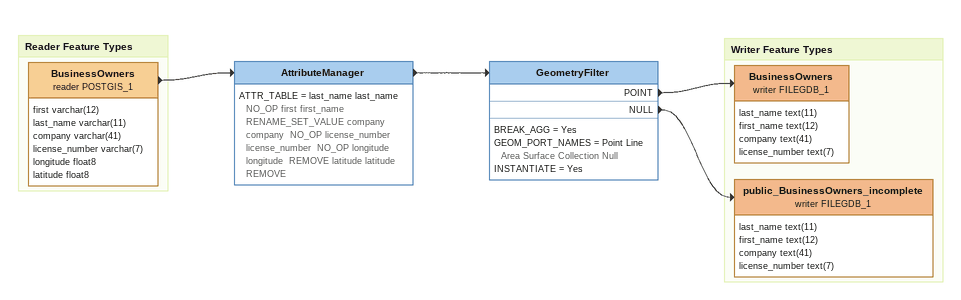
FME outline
AttributeManager
    ATTR_TABLE = last_name last_name  NO_OP first first_name  RENAME_SET_VALUE company company  NO_OP license_number license_number  NO_OP longitude longitude  REMOVE latitude latitude  REMOVE
    -> GeometryFilter
GeometryFilter
    BREAK_AGG = Yes
    GEOM_PORT_NAMES = Point Line Area Surface Collection Null
    INSTANTIATE = Yes
    POINT -> BusinessOwners (writer FILEGDB_1)
    NULL -> public_BusinessOwners_incomplete (writer FILEGDB_1)

Bookmark: Reader Feature Types
BusinessOwners (reader POSTGIS_1)
    attributes: first varchar(12), last_name varchar(11), company varchar(41), license_number varchar(7), longitude float8, latitude float8
    -> AttributeManager

Bookmark: Writer Feature Types
BusinessOwners (writer FILEGDB_1)
    attributes: last_name text(11), first_name text(12), company text(41), license_number text(7)
public_BusinessOwners_incomplete (writer FILEGDB_1)
    attributes: last_name text(11), first_name text(12), company text(41), license_number text(7)
